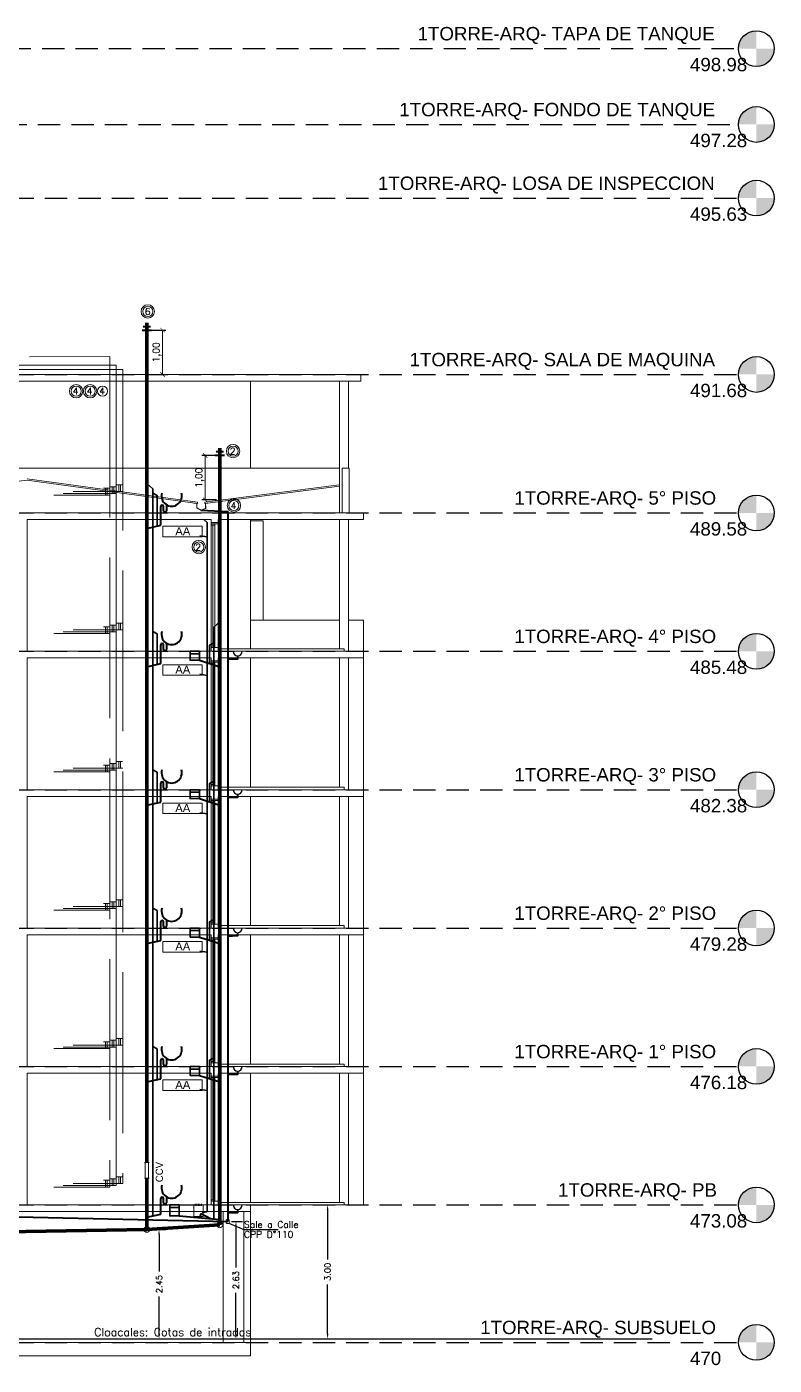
# Model space of a CAD drawing. Header units: millimetres. Extents: x 539 to 842, y -453 to -96.
# Drawn here: x 824.02 to 840.77, y -126.14 to -96.16 of the extents above; entities that cross this region are included whole.
import ezdxf

# ---------------------------------------------------------------- set-up
doc = ezdxf.new("R2010")
doc.units = ezdxf.units.MM
doc.header["$LTSCALE"] = 0.1
for name, pattern in [('ACAD_ISO02W100', [15, 12, -3]), ('CONTINUA', [0]), ('HIDDEN', [0.375, 0.25, -0.125])]:
    doc.linetypes.add(name, pattern=pattern)
doc.layers.get('0').update_dxf_attribs({"lineweight": 5})
doc.layers.get('Defpoints').update_dxf_attribs({"lineweight": 5})
for name, color, linetype, lineweight in [('00-Agua Caliente', 1, 'Continuous', 20), ('00-Agua Fria', 5, 'ACAD_ISO02W100', 20), ('00-Texto AC', 7, 'Continuous', 18), ('00-Texto AF', 7, 'Continuous', 18), ('A-Texto Cloaca', 7, 'Continuous', 20), ('COTA', 251, 'Continuous', 13), ('Cotas', 7, 'Continuous', 13), ('ROTULO', 5, 'Continuous', 40), ('TEXTO1', 254, 'Continuous', 13)]:
    doc.layers.add(name, color=color, linetype=linetype, lineweight=lineweight)
for name, color, linetype in [('00-Pluvial', 40, 'Continuous'), ('00-Secundario', 24, 'Continuous'), ('00-Ventilacion', 3, 'Continuous'), ('Secundario', 24, 'Continuous'), ('Texto', 7, 'Continuous'), ('Textos', 7, 'Continuous')]:
    doc.layers.add(name, color=color, linetype=linetype)
doc.layers.add('Primario', color=7, linetype='Continuous', true_color=0xff2400)
doc.styles.add('Arial', font='arial.ttf', dxfattribs={"height": 0.245883})
doc.styles.add('Cotas2', font='romans.shx')
doc.styles.add('Romans', font='romans.shx')
doc.styles.add('ROTULO1', font='GOTHIC.TTF', dxfattribs={"height": 0.2})
doc.styles.get("Standard").update_dxf_attribs({"font": 'arial.ttf'})
doc.dimstyles.new('1_200', dxfattribs={"dimtxt": 0.25, "dimasz": 0.2, "dimexe": 0.1, "dimexo": 0.1, "dimgap": 0.05, "dimtad": 1, "dimzin": 1, "dimtxsty": 'Standard', "dimblk": 'OPEN30', "dimcen": 0.1, "dimclre": 256, "dimclrt": 256, "dimadec": 0, "dimazin": 0, "dimtfac": 1, "dimtmove": 2, "dimatfit": 3, "dimldrblk": 'OPEN30', "dimfxl": 1, "dimlwd": -1, "dimarcsym": 0})
doc.dimstyles.new('Cotas--1-75', dxfattribs={"dimscale": 0.075, "dimtxt": 1.75, "dimasz": 1.5, "dimexe": 2, "dimexo": 5, "dimgap": 0.5, "dimtad": 0, "dimtih": 1, "dimtoh": 1, "dimzin": 0, "dimdsep": 46, "dimtxsty": 'Cotas2', "dimcen": 3, "dimdle": 2, "dimadec": 0, "dimazin": 0, "dimtfac": 1, "dimtofl": 0, "dimtmove": 2, "dimatfit": 3, "dimfxl": 2, "dimtolj": 1, "dimtzin": 0, "dimarcsym": 0})

# ---------------------------------------------------------------- blocks, each defined once
blk = doc.blocks.new('Corte')
h = blk.add_hatch(color=8)
edge = h.paths.add_edge_path(flags=0)
edge.add_line((840.366, -96.652), (839.966, -96.652))
edge.add_arc((840.366, -96.652), 0.4, 90, 180, ccw=False)
edge.add_line((840.366, -96.252), (840.366, -96.652))
h = blk.add_hatch(color=8)
edge = h.paths.add_edge_path(flags=0)
edge.add_line((840.366, -97.052), (840.366, -96.652))
edge.add_line((840.366, -96.652), (840.766, -96.652))
edge.add_arc((840.366, -96.652), 0.4, -90, 0, ccw=False)
h = blk.add_hatch(color=8)
edge = h.paths.add_edge_path(flags=0)
edge.add_line((840.366, -98.352), (839.966, -98.352))
edge.add_arc((840.366, -98.352), 0.4, 90, 180, ccw=False)
edge.add_line((840.366, -97.952), (840.366, -98.352))
h = blk.add_hatch(color=8)
edge = h.paths.add_edge_path(flags=0)
edge.add_line((840.366, -98.752), (840.366, -98.352))
edge.add_line((840.366, -98.352), (840.766, -98.352))
edge.add_arc((840.366, -98.352), 0.4, -90, 0, ccw=False)
h = blk.add_hatch(color=8)
edge = h.paths.add_edge_path(flags=0)
edge.add_line((840.366, -100.002), (839.966, -100.002))
edge.add_arc((840.366, -100.002), 0.4, 90, 180, ccw=False)
edge.add_line((840.366, -99.602), (840.366, -100.002))
h = blk.add_hatch(color=8)
edge = h.paths.add_edge_path(flags=0)
edge.add_line((840.366, -100.402), (840.366, -100.002))
edge.add_line((840.366, -100.002), (840.766, -100.002))
edge.add_arc((840.366, -100.002), 0.4, -90, 0, ccw=False)
h = blk.add_hatch(color=8)
edge = h.paths.add_edge_path(flags=0)
edge.add_line((840.366, -103.952), (839.966, -103.952))
edge.add_arc((840.366, -103.952), 0.4, 90, 180, ccw=False)
edge.add_line((840.366, -103.552), (840.366, -103.952))
h = blk.add_hatch(color=8)
edge = h.paths.add_edge_path(flags=0)
edge.add_line((840.366, -104.352), (840.366, -103.952))
edge.add_line((840.366, -103.952), (840.766, -103.952))
edge.add_arc((840.366, -103.952), 0.4, -90, 0, ccw=False)
h = blk.add_hatch(color=8)
edge = h.paths.add_edge_path(flags=0)
edge.add_line((840.366, -107.052), (839.966, -107.052))
edge.add_arc((840.366, -107.052), 0.4, 90, 180, ccw=False)
edge.add_line((840.366, -106.652), (840.366, -107.052))
h = blk.add_hatch(color=8)
edge = h.paths.add_edge_path(flags=0)
edge.add_line((840.366, -107.452), (840.366, -107.052))
edge.add_line((840.366, -107.052), (840.766, -107.052))
edge.add_arc((840.366, -107.052), 0.4, -90, 0, ccw=False)
h = blk.add_hatch(color=8)
edge = h.paths.add_edge_path(flags=0)
edge.add_line((840.366, -110.152), (839.966, -110.152))
edge.add_arc((840.366, -110.152), 0.4, 90, 180, ccw=False)
edge.add_line((840.366, -109.752), (840.366, -110.152))
h = blk.add_hatch(color=8)
edge = h.paths.add_edge_path(flags=0)
edge.add_line((840.366, -110.552), (840.366, -110.152))
edge.add_line((840.366, -110.152), (840.766, -110.152))
edge.add_arc((840.366, -110.152), 0.4, -90, 0, ccw=False)
h = blk.add_hatch(color=8)
edge = h.paths.add_edge_path(flags=0)
edge.add_line((840.366, -113.252), (839.966, -113.252))
edge.add_arc((840.366, -113.252), 0.4, 90, 180, ccw=False)
edge.add_line((840.366, -112.852), (840.366, -113.252))
h = blk.add_hatch(color=8)
edge = h.paths.add_edge_path(flags=0)
edge.add_line((840.366, -113.652), (840.366, -113.252))
edge.add_line((840.366, -113.252), (840.766, -113.252))
edge.add_arc((840.366, -113.252), 0.4, -90, 0, ccw=False)
h = blk.add_hatch(color=8)
edge = h.paths.add_edge_path(flags=0)
edge.add_line((840.366, -116.352), (839.966, -116.352))
edge.add_arc((840.366, -116.352), 0.4, 90, 180, ccw=False)
edge.add_line((840.366, -115.952), (840.366, -116.352))
h = blk.add_hatch(color=8)
edge = h.paths.add_edge_path(flags=0)
edge.add_line((840.366, -116.752), (840.366, -116.352))
edge.add_line((840.366, -116.352), (840.766, -116.352))
edge.add_arc((840.366, -116.352), 0.4, -90, 0, ccw=False)
h = blk.add_hatch(color=8)
edge = h.paths.add_edge_path(flags=0)
edge.add_line((840.366, -119.452), (839.966, -119.452))
edge.add_arc((840.366, -119.452), 0.4, 90, 180, ccw=False)
edge.add_line((840.366, -119.052), (840.366, -119.452))
h = blk.add_hatch(color=8)
edge = h.paths.add_edge_path(flags=0)
edge.add_line((840.366, -119.852), (840.366, -119.452))
edge.add_line((840.366, -119.452), (840.766, -119.452))
edge.add_arc((840.366, -119.452), 0.4, -90, 0, ccw=False)
h = blk.add_hatch(color=8)
edge = h.paths.add_edge_path(flags=0)
edge.add_line((840.366, -122.552), (839.966, -122.552))
edge.add_arc((840.366, -122.552), 0.4, 90, 180, ccw=False)
edge.add_line((840.366, -122.152), (840.366, -122.552))
h = blk.add_hatch(color=8)
edge = h.paths.add_edge_path(flags=0)
edge.add_line((840.366, -122.952), (840.366, -122.552))
edge.add_line((840.366, -122.552), (840.766, -122.552))
edge.add_arc((840.366, -122.552), 0.4, -90, 0, ccw=False)
h = blk.add_hatch(color=8)
edge = h.paths.add_edge_path(flags=0)
edge.add_line((840.366, -125.632), (839.966, -125.632))
edge.add_arc((840.366, -125.632), 0.4, 90, 180, ccw=False)
edge.add_line((840.366, -125.232), (840.366, -125.632))
h = blk.add_hatch(color=8)
edge = h.paths.add_edge_path(flags=0)
edge.add_line((840.366, -126.032), (840.366, -125.632))
edge.add_line((840.366, -125.632), (840.766, -125.632))
edge.add_arc((840.366, -125.632), 0.4, -90, 0, ccw=False)
at = {"color": 8, "linetype": 'HIDDEN', "ltscale": 20}
for p, q in [((791.358, -96.652), (839.966, -96.652)), ((821.267, -98.352), (839.966, -98.352)), ((791.423, -100.002), (839.966, -100.002)), ((791.423, -103.952), (839.966, -103.952)), ((791.423, -107.052), (839.966, -107.052)), ((791.423, -110.152), (839.966, -110.152)), ((791.423, -113.252), (839.966, -113.252)), ((791.423, -116.352), (839.966, -116.352)), ((791.423, -119.452), (839.966, -119.452)), ((791.423, -122.552), (839.966, -122.552)), ((791.423, -125.632), (839.966, -125.632))]:
    blk.add_line(p, q, dxfattribs=at)
at = {"color": 8, "lineweight": 18}
for p, q in [((828.97, -103.952), (820.071, -103.952)), ((829.03, -103.952), (820.131, -103.952)), ((828.97, -103.952), (831.502, -103.952)), ((829.03, -103.952), (829.315, -103.952)), ((830.965, -103.952), (831.165, -103.952)), ((831.025, -103.952), (831.225, -103.952)), ((831.502, -103.952), (831.502, -104.102)), ((831.502, -104.102), (820.071, -104.102)), ((829.03, -104.102), (829.03, -106.052)), ((829.315, -104.102), (829.03, -104.102)), ((831.025, -107.052), (831.025, -104.102)), ((831.225, -104.102), (831.225, -106.052)), ((831.025, -106.052), (820.071, -106.052)), ((831.025, -106.052), (828.15, -106.052)), ((831.085, -106.052), (831.085, -107.052)), ((831.24, -106.052), (831.085, -106.052)), ((831.24, -107.052), (831.24, -106.052)), ((824.017, -106.318), (820.257, -106.793)), ((824.017, -106.318), (827.841, -106.843)), ((824.021, -106.289), (827.845, -106.813)), ((831.019, -106.423), (828.005, -106.809)), ((831.024, -106.452), (828.009, -106.839)), ((827.845, -106.813), (827.841, -106.843)), ((828.005, -106.809), (828.009, -106.839)), ((831.562, -107.052), (820.131, -107.052)), ((824.025, -110.152), (824.025, -107.202)), ((824.025, -107.202), (828.149, -107.202)), ((828.149, -107.202), (828.149, -107.267)), ((828.149, -107.267), (828.305, -107.267)), ((828.305, -107.267), (828.149, -107.267)), ((828.149, -107.267), (828.149, -107.297)), ((828.227, -107.297), (828.149, -107.297)), ((828.149, -107.297), (828.149, -107.327)), ((828.149, -107.297), (828.305, -107.297)), ((828.149, -107.327), (828.227, -107.327)), ((828.149, -107.327), (828.149, -110.037)), ((828.207, -107.327), (828.187, -107.327)), ((828.187, -107.327), (828.187, -110.037)), ((828.227, -107.327), (828.227, -107.297)), ((828.227, -107.327), (828.227, -110.037)), ((828.227, -107.327), (828.227, -110.037)), ((828.305, -107.267), (828.305, -107.202)), ((828.305, -107.202), (831.562, -107.202)), ((828.305, -107.297), (828.305, -107.267)), ((828.305, -107.297), (828.305, -110.067)), ((829.03, -107.202), (829.03, -110.097)), ((829.315, -107.232), (829.03, -107.232)), ((829.315, -109.452), (829.315, -107.232)), ((831.025, -110.097), (831.025, -107.202)), ((831.225, -107.202), (831.225, -110.152)), ((831.562, -107.202), (831.562, -107.052)), ((831.025, -109.452), (829.03, -109.452)), ((831.562, -109.452), (831.225, -109.452)), ((831.562, -110.152), (831.562, -109.452)), ((831.562, -110.152), (820.132, -110.152)), ((824.025, -113.252), (824.025, -110.302)), ((824.025, -110.302), (828.149, -110.302)), ((828.227, -110.037), (828.149, -110.037)), ((828.149, -110.037), (828.149, -110.067)), ((828.305, -110.067), (828.149, -110.067)), ((828.149, -110.067), (828.149, -110.152)), ((828.149, -110.067), (828.227, -110.067)), ((828.149, -110.302), (828.149, -110.367)), ((828.187, -110.037), (828.207, -110.037)), ((828.227, -110.067), (828.227, -110.037)), ((828.305, -110.097), (828.305, -110.067)), ((831.125, -110.097), (828.305, -110.097)), ((828.305, -110.097), (828.305, -110.152)), ((828.305, -110.367), (828.305, -110.302)), ((828.305, -110.302), (831.562, -110.302)), ((829.03, -110.302), (829.03, -113.197)), ((831.025, -113.197), (831.025, -110.302)), ((831.125, -110.152), (831.125, -110.097)), ((831.225, -110.302), (831.225, -113.252)), ((831.562, -110.302), (831.562, -110.152)), ((831.562, -113.252), (831.562, -110.302)), ((828.149, -110.367), (828.305, -110.367)), ((828.305, -110.367), (828.149, -110.367)), ((828.149, -110.367), (828.149, -110.397)), ((828.227, -110.397), (828.149, -110.397)), ((828.149, -110.397), (828.149, -110.427)), ((828.149, -110.397), (828.305, -110.397)), ((828.149, -110.427), (828.227, -110.427)), ((828.149, -110.427), (828.149, -113.137)), ((828.207, -110.427), (828.187, -110.427)), ((828.187, -110.427), (828.187, -113.137)), ((828.227, -110.427), (828.227, -110.397)), ((828.227, -110.427), (828.227, -113.137)), ((828.227, -110.427), (828.227, -113.137)), ((828.305, -110.397), (828.305, -110.367)), ((828.305, -110.397), (828.305, -113.167)), ((831.562, -113.252), (820.132, -113.252)), ((828.227, -113.137), (828.149, -113.137)), ((828.149, -113.137), (828.149, -113.167)), ((828.305, -113.167), (828.149, -113.167)), ((828.149, -113.167), (828.149, -113.252)), ((828.149, -113.167), (828.227, -113.167)), ((828.187, -113.137), (828.207, -113.137)), ((828.227, -113.167), (828.227, -113.137)), ((828.305, -113.197), (828.305, -113.167)), ((831.125, -113.197), (828.305, -113.197)), ((828.305, -113.197), (828.305, -113.252)), ((831.125, -113.252), (831.125, -113.197)), ((831.562, -113.402), (831.562, -113.252)), ((824.025, -116.352), (824.025, -113.402)), ((824.025, -113.402), (828.149, -113.402)), ((828.149, -113.402), (828.149, -113.467)), ((828.149, -113.467), (828.305, -113.467)), ((828.305, -113.467), (828.149, -113.467)), ((828.149, -113.467), (828.149, -113.497)), ((828.227, -113.497), (828.149, -113.497)), ((828.149, -113.497), (828.149, -113.527)), ((828.149, -113.497), (828.305, -113.497)), ((828.149, -113.527), (828.227, -113.527)), ((828.149, -113.527), (828.149, -116.237)), ((828.207, -113.527), (828.187, -113.527)), ((828.187, -113.527), (828.187, -116.237)), ((828.227, -113.527), (828.227, -113.497)), ((828.227, -113.527), (828.227, -116.237)), ((828.227, -113.527), (828.227, -116.237)), ((828.305, -113.467), (828.305, -113.402)), ((828.305, -113.402), (831.562, -113.402)), ((828.305, -113.497), (828.305, -113.467)), ((828.305, -113.497), (828.305, -116.267)), ((829.03, -113.402), (829.03, -116.297)), ((831.025, -116.297), (831.025, -113.402)), ((831.225, -113.402), (831.225, -116.352)), ((831.562, -116.352), (831.562, -113.402)), ((828.227, -116.237), (828.149, -116.237)), ((828.149, -116.237), (828.149, -116.267)), ((828.305, -116.267), (828.149, -116.267)), ((828.149, -116.267), (828.149, -116.352)), ((828.149, -116.267), (828.227, -116.267)), ((828.187, -116.237), (828.207, -116.237)), ((828.227, -116.267), (828.227, -116.237)), ((828.305, -116.297), (828.305, -116.267)), ((831.125, -116.297), (828.305, -116.297)), ((828.305, -116.297), (828.305, -116.352)), ((831.125, -116.352), (831.125, -116.297)), ((831.562, -116.352), (820.132, -116.352)), ((824.025, -119.452), (824.025, -116.502)), ((824.025, -116.502), (828.149, -116.502)), ((828.149, -116.502), (828.149, -116.567)), ((828.149, -116.567), (828.305, -116.567)), ((828.305, -116.567), (828.149, -116.567)), ((828.149, -116.567), (828.149, -116.597)), ((828.227, -116.597), (828.149, -116.597)), ((828.149, -116.597), (828.149, -116.627)), ((828.149, -116.597), (828.305, -116.597)), ((828.227, -116.627), (828.227, -116.597)), ((828.305, -116.567), (828.305, -116.502)), ((828.305, -116.502), (831.562, -116.502)), ((828.305, -116.597), (828.305, -116.567)), ((828.305, -116.597), (828.305, -119.367)), ((829.03, -116.502), (829.03, -119.397)), ((831.025, -119.397), (831.025, -116.502)), ((831.225, -116.502), (831.225, -119.452)), ((831.562, -116.502), (831.562, -116.352)), ((831.562, -119.452), (831.562, -116.502)), ((828.149, -116.627), (828.227, -116.627)), ((828.149, -116.627), (828.149, -119.337)), ((828.207, -116.627), (828.187, -116.627)), ((828.187, -116.627), (828.187, -119.337)), ((828.227, -116.627), (828.227, -119.337)), ((828.227, -116.627), (828.227, -119.337)), ((831.562, -119.452), (820.116, -119.452)), ((824.025, -122.552), (824.025, -119.602)), ((824.025, -119.602), (828.149, -119.602)), ((828.227, -119.337), (828.149, -119.337)), ((828.149, -119.337), (828.149, -119.367)), ((828.305, -119.367), (828.149, -119.367)), ((828.149, -119.367), (828.149, -119.452)), ((828.149, -119.367), (828.227, -119.367)), ((828.149, -119.602), (828.149, -119.667)), ((828.187, -119.337), (828.207, -119.337)), ((828.227, -119.367), (828.227, -119.337)), ((828.305, -119.397), (828.305, -119.367)), ((831.125, -119.397), (828.305, -119.397)), ((828.305, -119.397), (828.305, -119.452)), ((828.305, -119.667), (828.305, -119.602)), ((828.305, -119.602), (831.562, -119.602)), ((829.03, -119.602), (829.03, -122.497)), ((831.025, -122.497), (831.025, -119.602)), ((831.125, -119.452), (831.125, -119.397)), ((831.225, -119.602), (831.225, -122.552)), ((831.562, -119.602), (831.562, -119.452)), ((831.562, -122.552), (831.562, -119.602)), ((828.149, -119.667), (828.305, -119.667)), ((828.305, -119.667), (828.149, -119.667)), ((828.149, -119.667), (828.149, -119.697)), ((828.227, -119.697), (828.149, -119.697)), ((828.149, -119.697), (828.149, -119.727)), ((828.149, -119.697), (828.305, -119.697)), ((828.149, -119.727), (828.227, -119.727)), ((828.149, -119.727), (828.149, -122.437)), ((828.207, -119.727), (828.187, -119.727)), ((828.187, -119.727), (828.187, -122.437)), ((828.227, -119.727), (828.227, -119.697)), ((828.227, -119.727), (828.227, -122.437)), ((828.227, -119.727), (828.227, -122.437)), ((828.305, -119.697), (828.305, -119.667)), ((828.305, -119.697), (828.305, -122.467)), ((829.03, -122.552), (792.869, -122.552)), ((823.925, -122.552), (824.025, -122.552)), ((828.227, -122.437), (828.149, -122.437)), ((828.149, -122.437), (828.149, -122.467)), ((828.305, -122.467), (828.149, -122.467)), ((828.149, -122.467), (828.149, -122.552)), ((828.149, -122.467), (828.227, -122.467)), ((828.149, -122.552), (828.305, -122.552)), ((828.187, -122.437), (828.207, -122.437)), ((828.227, -122.467), (828.227, -122.437)), ((828.305, -122.497), (828.305, -122.467)), ((831.125, -122.497), (828.305, -122.497)), ((828.305, -122.497), (828.305, -122.552)), ((828.305, -122.552), (831.125, -122.552)), ((829.03, -122.497), (829.03, -122.483)), ((829.03, -122.702), (829.03, -122.552)), ((831.125, -122.552), (831.125, -122.497)), ((831.225, -122.552), (831.125, -122.552)), ((831.225, -122.552), (831.562, -122.552)), ((793.069, -122.702), (828.88, -122.702)), ((828.415, -125.632), (828.415, -122.702)), ((828.88, -122.702), (828.88, -125.632)), ((828.88, -122.702), (829.03, -122.702)), ((829.03, -125.632), (829.03, -122.702)), ((828.88, -125.632), (721.766, -125.632)), ((828.88, -125.632), (828.415, -125.632)), ((828.88, -125.632), (829.03, -125.632)), ((829.03, -125.632), (829.03, -125.932)), ((829.03, -125.932), (721.616, -125.932))]:
    blk.add_line(p, q, dxfattribs=at)
blk.add_lwpolyline([(828.073, -106.833), (828.023, -106.841), (828.024, -106.951), (827.917, -106.99), (827.824, -106.937), (827.824, -106.844), (827.761, -106.837)], dxfattribs=at)
at = {"color": 8}
for centre in [(840.366, -96.652), (840.366, -98.352), (840.366, -100.002), (840.366, -103.952), (840.366, -107.052), (840.366, -110.152), (840.366, -113.252), (840.366, -116.352), (840.366, -119.452), (840.366, -122.552), (840.366, -125.632)]:
    blk.add_circle(centre, 0.4, dxfattribs=at)
at = {"color": 8, "style": 'Arial'}
for s, p in [('1TORRE-ARQ- TAPA DE TANQUE', (832.773, -96.468)), ('498.98', (838.878, -97.16)), ('1TORRE-ARQ- FONDO DE TANQUE', (832.363, -98.168)), ('497.28', (838.878, -98.86)), ('1TORRE-ARQ- LOSA DE INSPECCION', (831.886, -99.818)), ('495.63', (838.878, -100.51)), ('1TORRE-ARQ- SALA DE MAQUINA', (832.594, -103.768)), ('491.68', (838.878, -104.46)), ('1TORRE-ARQ- 5° PISO', (834.942, -106.868)), ('489.58', (838.878, -107.56)), ('1TORRE-ARQ- 4° PISO', (834.942, -109.968)), ('485.48', (838.878, -110.66)), ('1TORRE-ARQ- 3° PISO', (834.942, -113.068)), ('482.38', (838.878, -113.76)), ('1TORRE-ARQ- 2° PISO', (834.942, -116.168)), ('479.28', (838.878, -116.86)), ('1TORRE-ARQ- 1° PISO', (834.942, -119.268)), ('476.18', (838.878, -119.96)), ('1TORRE-ARQ- PB', (835.921, -122.368)), ('473.08', (838.878, -123.06)), ('1TORRE-ARQ- SUBSUELO', (834.175, -125.448)), ('470', (838.878, -126.14))]:
    blk.add_text(s, height=0.3, dxfattribs=at).set_placement(p)
blk = doc.blocks.new('LLP')
at = {"layer": '00-Agua Fria', "color": 0, "linetype": 'Continuous', "lineweight": 20}
for p, q in [((-1, 2.4), (1, 2.4)), ((-0.3, 2.4), (-0.3, 0)), ((0.3, 2.4), (0.3, 0))]:
    blk.add_line(p, q, dxfattribs=at)
blk = doc.blocks.new('_ArchTick')
at = {"color": 0, "linetype": 'ByBlock', "const_width": 0.15}
blk.add_lwpolyline([(-0.5, -0.5), (0.5, 0.5)], dxfattribs=at)
blk = doc.blocks.new('*D120')
at = {"layer": 'Defpoints', "color": 0, "lineweight": 20, "transparency": 16777216}
for p in [(828.342, -105.766), (828.015, -106.761), (828.342, -106.761)]:
    blk.add_point(p, dxfattribs=at)
at = {"layer": 'TEXTO1', "lineweight": -2, "transparency": 16777216}
for p, q in [((828.267, -105.766), (827.94, -105.766)), ((828.267, -106.761), (827.94, -106.761))]:
    blk.add_line(p, q, dxfattribs=at)
at = {"layer": 'TEXTO1', "color": 0, "transparency": 16777216}
blk.add_line((828.015, -105.766), (828.015, -106.761), dxfattribs=at)
at = {"layer": 'TEXTO1', "color": 0, "transparency": 16777216, "xscale": 0.1, "yscale": 0.1, "zscale": 0.1}
for p, rotation in [((828.015, -105.766), 90), ((828.015, -106.761), 270)]:
    blk.add_blockref('_ArchTick', p, dxfattribs=dict(at, rotation=rotation))
at = {"layer": 'TEXTO1', "transparency": 16777216, "insert": (827.891, -106.264), "char_height": 0.15, "attachment_point": 5, "rotation": 90, "style": 'Romans'}
blk.add_mtext('1,00', dxfattribs=at)
blk = doc.blocks.new('_Open30')
at = {"color": 0, "linetype": 'ByBlock', "lineweight": -2}
for p, q in [((-1, 0.27), (0, 0)), ((0, 0), (-1, -0.27)), ((0, 0), (-1, 0))]:
    blk.add_line(p, q, dxfattribs=at)
blk = doc.blocks.new('*D124')
at = {"layer": 'Defpoints', "color": 0, "lineweight": 20, "transparency": 16777216}
for p in [(826.706, -102.957), (826.706, -103.952), (827.059, -103.952)]:
    blk.add_point(p, dxfattribs=at)
at = {"layer": 'TEXTO1', "lineweight": -2, "transparency": 16777216}
for p, q in [((826.781, -102.957), (827.134, -102.957)), ((826.781, -103.952), (827.134, -103.952))]:
    blk.add_line(p, q, dxfattribs=at)
at = {"layer": 'TEXTO1', "color": 0, "transparency": 16777216}
blk.add_line((827.059, -102.957), (827.059, -103.952), dxfattribs=at)
at = {"layer": 'TEXTO1', "color": 0, "transparency": 16777216, "xscale": 0.1, "yscale": 0.1, "zscale": 0.1}
for p, rotation in [((827.059, -102.957), 90), ((827.059, -103.952), 270)]:
    blk.add_blockref('_ArchTick', p, dxfattribs=dict(at, rotation=rotation))
at = {"layer": 'TEXTO1', "transparency": 16777216, "insert": (826.935, -103.455), "char_height": 0.15, "attachment_point": 5, "rotation": 90, "style": 'Romans'}
blk.add_mtext('1,00', dxfattribs=at)
blk = doc.blocks.new('*D125')
at = {"layer": 'Cotas', "color": 0, "lineweight": -2, "transparency": 16777216}
for p, q in [((830.607, -122.552), (830.907, -122.552)), ((830.757, -122.665), (830.757, -123.772)), ((830.757, -125.44), (830.757, -124.333)), ((830.607, -125.552), (830.907, -125.552))]:
    blk.add_line(p, q, dxfattribs=at)
at = {"layer": 'Cotas', "color": 0, "lineweight": 20, "transparency": 16777216}
for points in [[(830.738, -122.665), (830.775, -122.665), (830.757, -122.552)], [(830.738, -125.44), (830.775, -125.44), (830.757, -125.552)]]:
    blk.add_solid(points, dxfattribs=at)
at = {"layer": 'Defpoints', "color": 0, "lineweight": 20, "transparency": 16777216}
for p in [(830.414, -122.552), (830.414, -125.552), (830.757, -125.552)]:
    blk.add_point(p, dxfattribs=at)
at = {"layer": 'Cotas', "color": 0, "transparency": 16777216, "insert": (830.757, -124.052), "char_height": 0.135, "attachment_point": 5, "rotation": 90, "style": 'Cotas2'}
blk.add_mtext('\\A1;3.00', dxfattribs=at)
blk = doc.blocks.new('*D130')
at = {"layer": 'Cotas', "color": 0, "lineweight": -2, "transparency": 16777216}
for p, q in [((826.83, -123.102), (827.13, -123.102)), ((826.98, -123.215), (826.98, -124.046)), ((826.98, -125.439), (826.98, -124.608)), ((826.83, -125.552), (827.13, -125.552))]:
    blk.add_line(p, q, dxfattribs=at)
at = {"layer": 'Cotas', "color": 0, "lineweight": 20, "transparency": 16777216}
for points in [[(826.961, -123.215), (826.998, -123.215), (826.98, -123.102)], [(826.961, -125.439), (826.998, -125.439), (826.98, -125.552)]]:
    blk.add_solid(points, dxfattribs=at)
at = {"layer": 'Defpoints', "color": 0, "lineweight": 20, "transparency": 16777216}
for p in [(826.706, -123.102), (826.705, -125.552), (826.98, -125.552)]:
    blk.add_point(p, dxfattribs=at)
at = {"layer": 'Cotas', "color": 0, "transparency": 16777216, "insert": (826.98, -124.327), "char_height": 0.135, "attachment_point": 5, "rotation": 90, "style": 'Cotas2'}
blk.add_mtext('\\A1;2.45', dxfattribs=at)
blk = doc.blocks.new('*D131')
at = {"layer": 'Cotas', "color": 0, "lineweight": -2, "transparency": 16777216}
for p, q in [((828.602, -122.924), (828.853, -122.924)), ((828.703, -123.036), (828.703, -123.957)), ((828.703, -125.44), (828.703, -124.519)), ((828.601, -125.553), (828.853, -125.553))]:
    blk.add_line(p, q, dxfattribs=at)
at = {"layer": 'Cotas', "color": 0, "lineweight": 20, "transparency": 16777216}
for points in [[(828.684, -123.036), (828.722, -123.036), (828.703, -122.924)], [(828.684, -125.44), (828.722, -125.44), (828.703, -125.553)]]:
    blk.add_solid(points, dxfattribs=at)
at = {"layer": 'Defpoints', "color": 0, "lineweight": 20, "transparency": 16777216}
for p in [(828.564, -122.924), (828.563, -125.553), (828.703, -125.553)]:
    blk.add_point(p, dxfattribs=at)
at = {"layer": 'Cotas', "color": 0, "transparency": 16777216, "insert": (828.703, -124.238), "char_height": 0.135, "attachment_point": 5, "rotation": 90, "style": 'Cotas2'}
blk.add_mtext('\\A1;2.63', dxfattribs=at)

msp = doc.modelspace()

# ---------------------------------------------------------------- linework, layer by layer
at = {"color": 8, "linetype": 'CONTINUA', "lineweight": 20}
for points in [[(827.949, -107.352), (827.064, -107.352), (827.064, -107.588), (827.949, -107.588)], [(827.949, -110.452), (827.064, -110.452), (827.064, -110.688), (827.949, -110.688)], [(827.949, -113.552), (827.064, -113.552), (827.064, -113.788), (827.949, -113.788)], [(827.949, -116.652), (827.064, -116.652), (827.064, -116.888), (827.949, -116.888)], [(827.949, -119.752), (827.064, -119.752), (827.064, -119.988), (827.949, -119.988)]]:
    msp.add_lwpolyline(points, close=True, dxfattribs=at)
at = {"layer": '00-Agua Caliente', "linetype": 'ACAD_ISO02W100', "ltscale": 3}
for points in [[(826.168, -103.843), (819.287, -103.843)], [(826.168, -103.843), (826.168, -122.072)], [(826.168, -106.572), (825.058, -106.572)], [(826.168, -109.672), (825.058, -109.672)], [(826.168, -112.772), (825.058, -112.772)], [(826.168, -115.872), (825.058, -115.872)], [(826.168, -118.972), (825.058, -118.972)], [(826.168, -122.072), (825.058, -122.072)]]:
    msp.add_lwpolyline(points, dxfattribs=at)
at = {"layer": '00-Agua Caliente', "linetype": 'CONTINUA'}
for points in [[(826.022, -103.746), (819.433, -103.746)], [(826.022, -103.746), (826.022, -122.116)], [(826.022, -106.616), (824.829, -106.616)], [(826.022, -109.716), (824.829, -109.716)], [(826.022, -112.816), (824.829, -112.816)], [(826.022, -115.916), (824.829, -115.916)], [(826.022, -119.016), (824.829, -119.016)], [(826.022, -122.116), (824.829, -122.116)]]:
    msp.add_lwpolyline(points, dxfattribs=at)
at = {"layer": '00-Agua Caliente', "color": 1}
for centre, radius in [((825.436, -104.327), 0.15), ((825.436, -104.327), 0.113), ((825.714, -104.327), 0.113)]:
    msp.add_circle(centre, radius, dxfattribs=at)
at = {"layer": '00-Agua Fria', "ltscale": 3}
for points in [[(811.655, -97.942), (811.655, -99.236), (819.579, -99.236), (819.579, -103.558), (825.875, -103.552), (825.875, -122.152)], [(824.621, -106.652), (825.875, -106.652)], [(824.621, -109.752), (825.875, -109.752)], [(824.621, -112.852), (825.875, -112.852)], [(824.621, -115.952), (825.875, -115.952)], [(824.621, -119.052), (825.875, -119.052)], [(824.621, -122.152), (825.875, -122.152)]]:
    msp.add_lwpolyline(points, dxfattribs=at)
at = {"layer": '00-Agua Fria', "linetype": 'CONTINUA', "lineweight": 20}
for radius in [0.15, 0.113]:
    msp.add_circle((825.121, -104.327), radius, dxfattribs=at)
at = {"layer": '00-Pluvial', "linetype": 'CONTINUA', "lineweight": 20}
for points in [[(827.824, -106.844), (827.824, -106.937), (827.917, -106.99), (828.024, -106.951), (828.023, -106.841)], [(828.024, -106.841), (828.025, -106.951), (827.917, -106.99), (827.825, -106.937), (827.825, -106.844)]]:
    msp.add_lwpolyline(points, dxfattribs=at)
at = {"layer": '00-Pluvial', "lineweight": 40}
for points in [[(827.917, -106.99), (828.519, -107.02)], [(828.519, -107.02), (828.519, -122.924)], [(828.741, -110.255), (828.741, -110.329), (828.519, -110.337)], [(828.741, -113.355), (828.741, -113.429), (828.519, -113.437)], [(828.741, -116.455), (828.741, -116.529), (828.519, -116.537)], [(828.741, -119.555), (828.741, -119.629), (828.519, -119.637)], [(819.113, -122.715), (828.519, -122.924)], [(828.741, -122.655), (828.741, -122.729), (828.519, -122.737)]]:
    msp.add_lwpolyline(points, dxfattribs=at)
at = {"layer": '00-Pluvial', "lineweight": 20}
for centre, radius in [((828.658, -106.886), 0.15), ((828.658, -106.886), 0.113), ((828.519, -122.924), 0.0454)]:
    msp.add_circle(centre, radius, dxfattribs=at)
at = {"layer": '00-Pluvial'}
for centre in [(828.741, -110.152), (828.741, -113.252), (828.741, -116.352), (828.741, -119.452), (828.741, -122.552)]:
    msp.add_arc(centre, 0.103, 180, 0, dxfattribs=at)
at = {"layer": '00-Secundario', "color": 3, "linetype": 'Continuous', "lineweight": 30}
for points in [[(828.056, -107.268), (827.986, -107.197)], [(828.056, -107.268), (828.056, -107.465)]]:
    msp.add_lwpolyline(points, dxfattribs=at)
at = {"layer": '00-Secundario', "lineweight": 30}
for points in [[(827.897, -107.568), (828.056, -107.592)], [(828.056, -107.465), (828.056, -122.709)], [(827.897, -110.668), (828.056, -110.692)], [(827.897, -113.768), (828.056, -113.792)], [(827.897, -116.868), (828.056, -116.892)], [(827.897, -119.968), (828.056, -119.992)], [(827.943, -122.725), (828.056, -122.709)]]:
    msp.add_lwpolyline(points, dxfattribs=at)
at = {"layer": '00-Ventilacion', "color": 3, "lineweight": 40}
for p, q in [((826.604, -102.957), (826.808, -102.957)), ((826.623, -102.876), (826.789, -102.876)), ((828.444, -105.766), (828.24, -105.766)), ((828.425, -105.685), (828.259, -105.685))]:
    msp.add_line(p, q, dxfattribs=at)
at = {"layer": '00-Ventilacion', "color": 3, "lineweight": 70}
for points in [[(826.706, -102.792), (826.706, -106.529)], [(828.342, -105.602), (828.342, -109.491)]]:
    msp.add_lwpolyline(points, dxfattribs=at)
at = {"layer": '00-Ventilacion', "color": 3, "lineweight": 30}
for points in [[(826.844, -106.514), (826.706, -106.391)], [(826.844, -106.514), (826.844, -122.797)], [(826.935, -107.347), (826.935, -106.66), (826.844, -106.608)], [(826.935, -110.447), (826.935, -109.76), (826.844, -109.708)], [(828.204, -109.614), (828.342, -109.491)], [(828.204, -109.614), (828.204, -122.868)], [(828.113, -110.426), (828.113, -110.012), (828.204, -109.96)], [(826.935, -113.547), (826.935, -112.86), (826.844, -112.808)], [(828.113, -113.526), (828.113, -113.112), (828.204, -113.06)], [(826.935, -116.647), (826.935, -115.96), (826.844, -115.908)], [(828.113, -116.626), (828.113, -116.212), (828.204, -116.16)], [(826.935, -119.747), (826.935, -119.06), (826.844, -119.008)], [(828.113, -119.726), (828.113, -119.312), (828.204, -119.26)]]:
    msp.add_lwpolyline(points, dxfattribs=at)
at = {"layer": '00-Ventilacion', "color": 3, "lineweight": 20}
for centre in [(826.727, -102.54), (828.638, -105.669)]:
    msp.add_circle(centre, 0.15, dxfattribs=at)
at = {"layer": 'Primario', "color": 1, "lineweight": 40}
for p, q in [((827.016, -107.329), (827.016, -106.908)), ((827.078, -107.009), (827.078, -106.908)), ((827.143, -106.869), (827.143, -107.009)), ((826.706, -107.399), (827.016, -107.329)), ((827.016, -110.429), (827.016, -110.008)), ((827.078, -110.109), (827.078, -110.008)), ((827.143, -109.969), (827.143, -110.109)), ((826.706, -110.499), (827.016, -110.429)), ((827.016, -113.529), (827.016, -113.108)), ((827.078, -113.209), (827.078, -113.108)), ((827.143, -113.069), (827.143, -113.209)), ((826.706, -113.599), (827.016, -113.529)), ((827.016, -116.629), (827.016, -116.208)), ((827.078, -116.309), (827.078, -116.208)), ((827.143, -116.169), (827.143, -116.309)), ((826.706, -116.699), (827.016, -116.629)), ((827.016, -119.729), (827.016, -119.308)), ((827.078, -119.409), (827.078, -119.308)), ((827.143, -119.269), (827.143, -119.409)), ((826.706, -119.799), (827.016, -119.729)), ((827.016, -122.758), (827.016, -122.408)), ((827.078, -122.509), (827.078, -122.408)), ((827.143, -122.369), (827.143, -122.509)), ((826.706, -122.828), (827.016, -122.758))]:
    msp.add_line(p, q, dxfattribs=at)
at = {"layer": 'Primario', "lineweight": 20}
for p, q in [((826.651, -121.602), (826.761, -121.602)), ((826.671, -121.952), (826.671, -121.602)), ((826.741, -121.952), (826.741, -121.602)), ((826.651, -121.952), (826.761, -121.952))]:
    msp.add_line(p, q, dxfattribs=at)
at = {"layer": 'Primario', "lineweight": 70}
for points in [[(826.706, -106.529), (826.706, -121.602)], [(828.342, -109.491), (828.342, -123)], [(826.706, -121.952), (826.709, -123.102)], [(826.706, -123.102), (795.078, -123.629)], [(826.709, -123.102), (828.342, -123)]]:
    msp.add_lwpolyline(points, dxfattribs=at)
at = {"layer": 'Primario', "color": 1, "lineweight": 30}
for points in [[(827.677, -110.152), (827.677, -110.352), (827.885, -110.352), (827.885, -110.152)], [(827.677, -110.152), (827.885, -110.152)], [(827.677, -110.209), (827.885, -110.209)], [(827.677, -113.252), (827.677, -113.452), (827.885, -113.452), (827.885, -113.252)], [(827.677, -113.252), (827.885, -113.252)], [(827.677, -113.309), (827.885, -113.309)], [(827.677, -116.352), (827.677, -116.552), (827.885, -116.552), (827.885, -116.352)], [(827.677, -116.352), (827.885, -116.352)], [(827.677, -116.409), (827.885, -116.409)], [(827.677, -119.452), (827.677, -119.652), (827.885, -119.652), (827.885, -119.452)], [(827.677, -119.452), (827.885, -119.452)], [(827.677, -119.509), (827.885, -119.509)], [(827.221, -122.552), (827.221, -122.799), (827.429, -122.799), (827.429, -122.552)], [(827.221, -122.552), (827.429, -122.552)], [(827.221, -122.609), (827.429, -122.609)]]:
    msp.add_lwpolyline(points, dxfattribs=at)
at = {"layer": 'Primario', "color": 1, "lineweight": 40}
for points in [[(827.885, -110.352), (828.342, -110.499)], [(827.885, -113.452), (828.342, -113.599)], [(827.885, -116.552), (828.342, -116.699)], [(827.885, -119.652), (828.342, -119.799)], [(827.429, -122.799), (828.342, -122.88)], [(827.921, -122.745), (827.892, -122.796)], [(827.921, -122.745), (828.131, -122.861)]]:
    msp.add_lwpolyline(points, dxfattribs=at)
at = {"layer": 'Primario', "lineweight": 20}
for centre, radius in [((826.727, -102.54), 0.113), ((828.638, -105.669), 0.113), ((826.706, -123.102), 0.0649), ((828.342, -123), 0.0649)]:
    msp.add_circle(centre, radius, dxfattribs=at)
at = {"layer": 'Primario', "color": 1, "lineweight": 40}
for centre, radius, start, end in [((827.263, -106.675), 0.228, 162.9972, 17.0028), ((827.047, -106.908), 0.031, 0, 180), ((827.111, -107.009), 0.0327, 180, 0), ((827.263, -109.775), 0.228, 162.9972, 17.0028), ((827.047, -110.008), 0.031, 0, 180), ((827.111, -110.109), 0.0327, 180, 0), ((827.263, -112.875), 0.228, 162.9972, 17.0028), ((827.047, -113.108), 0.031, 0, 180), ((827.111, -113.209), 0.0327, 180, 0), ((827.263, -115.975), 0.228, 162.9972, 17.0028), ((827.047, -116.208), 0.031, 0, 180), ((827.111, -116.309), 0.0327, 180, 0), ((827.263, -119.075), 0.228, 162.9972, 17.0028), ((827.047, -119.308), 0.031, 0, 180), ((827.111, -119.409), 0.0327, 180, 0), ((827.263, -122.175), 0.228, 162.9972, 17.0028), ((827.047, -122.408), 0.031, 0, 180), ((827.111, -122.509), 0.0327, 180, 0)]:
    msp.add_arc(centre, radius, start, end, dxfattribs=at)
at = {"layer": 'ROTULO', "color": 3, "lineweight": 40}
for p, q in [((826.604, -102.957), (826.808, -102.957)), ((826.623, -102.876), (826.789, -102.876)), ((828.444, -105.766), (828.24, -105.766)), ((828.425, -105.685), (828.259, -105.685))]:
    msp.add_line(p, q, dxfattribs=at)
at = {"layer": 'Secundario', "lineweight": 20}
for p, q in [((827.791, -122.577), (827.791, -122.527)), ((827.826, -122.577), (827.826, -122.527)), ((827.862, -122.577), (827.862, -122.527)), ((827.897, -122.577), (827.897, -122.527)), ((827.932, -122.577), (827.932, -122.527))]:
    msp.add_line(p, q, dxfattribs=at)
for points in [[(827.758, -122.552), (827.758, -122.815), (827.966, -122.815), (827.966, -122.552)], [(827.758, -122.552), (827.966, -122.552)]]:
    msp.add_lwpolyline(points, dxfattribs=at)
for radius in [0.15, 0.113]:
    msp.add_circle((827.871, -107.817), radius, dxfattribs=at)
at = {"layer": 'Texto'}
msp.add_line((792.054, -125.539), (838.031, -125.556), dxfattribs=at)
at = {"layer": 'Textos', "color": 8}
for p in [(828.541, -122.963), (829.647, -123.11)]:
    msp.add_line(p, (828.893, -123.11), dxfattribs=at)

# ---------------------------------------------------------------- block references
at = {"layer": '00-Agua Caliente', "xscale": -0.0625, "yscale": 0.0625, "zscale": 0.0625}
for p in [(826.095, -106.572), (825.949, -106.616), (825.949, -109.716), (826.095, -109.672), (825.949, -112.816), (826.095, -112.772), (826.095, -115.872), (825.949, -115.916), (825.949, -119.016), (826.095, -118.972), (825.949, -122.116), (826.095, -122.072)]:
    msp.add_blockref('LLP', p, dxfattribs=at)
at = {"layer": '00-Agua Fria', "xscale": 0.0625, "yscale": 0.0625, "zscale": 0.0625}
for p in [(825.8, -106.652), (825.8, -109.752), (825.8, -112.852), (825.8, -115.952), (825.8, -119.052), (825.8, -122.152)]:
    msp.add_blockref('LLP', p, dxfattribs=at)
at = {"layer": '00-Pluvial', "linetype": 'CONTINUA', "lineweight": 13}
msp.add_blockref('Corte', (0, 0), dxfattribs=at)

# ---------------------------------------------------------------- texts
at = {"color": 8, "style": 'Arial'}
for p in [(827.344, -107.554), (827.344, -110.654), (827.344, -113.754), (827.344, -116.854), (827.344, -119.954)]:
    msp.add_text('AA', height=0.18, rotation=359.9999, dxfattribs=at).set_placement(p)
at = {"layer": '00-Texto AC', "style": 'Romans'}
for p in [(825.36, -104.4), (825.638, -104.4)]:
    msp.add_text('4', height=0.15, rotation=360, dxfattribs=at).set_placement(p)
at = {"layer": '00-Texto AF', "style": 'Romans'}
msp.add_text('4', height=0.15, rotation=360, dxfattribs=at).set_placement((825.047, -104.398))
at = {"layer": 'A-Texto Cloaca', "style": 'ROTULO1'}
msp.add_text('CCV', height=0.16, rotation=90, dxfattribs=at).set_placement((827.065, -122.043))
at = {"layer": 'COTA', "color": 7, "linetype": 'Continuous', "style": 'Romans'}
msp.add_text('Cloacales: Cotas de intrados', height=0.18, dxfattribs=at).set_placement((825.527, -125.492))
at = {"layer": 'Textos', "style": 'Romans'}
for s, rotation, p in [('6', 0, (826.661, -102.618)), ('2', 360, (828.564, -105.747)), ('4', 360, (828.582, -106.964)), ('2', 360, (827.794, -107.895))]:
    msp.add_text(s, height=0.15, rotation=rotation, dxfattribs=at).set_placement(p)
at = {"layer": 'Textos', "color": 7, "style": 'Romans'}
for s, p in [('Sale a Calle', (828.884, -123.067)), ('CPP D°110', (828.886, -123.288))]:
    msp.add_text(s, height=0.15, rotation=360, dxfattribs=at).set_placement(p)

# ---------------------------------------------------------------- dimensions: what is measured, and where the dimension line sits
at = {"layer": 'Cotas'}
for base, p1, p2, picture, middle in [((830.757, -125.552), (830.414, -122.552), (830.414, -125.552), '*D125', (830.757, -124.052)), ((826.98, -125.552), (826.706, -123.102), (826.705, -125.552), '*D130', (826.98, -124.327)), ((828.703, -125.553), (828.564, -122.924), (828.563, -125.553), '*D131', (828.703, -124.238))]:
    dim = msp.add_linear_dim(base=base, p1=p1, p2=p2, angle=90, dimstyle='Cotas--1-75', override={"dimtxt": 1.8, "dimexo": 0.5, "dimgap": 1, "dimdle": 0.15, "dimfxlon": 1}, dxfattribs=at)
    dim.commit()
    dim.dimension.update_dxf_attribs({"geometry": picture, "text_midpoint": middle, "text_rotation": 90})
at = {"layer": 'TEXTO1', "color": 7}
for base, p1, p2, picture, middle in [((827.059174288, -103.952238097), (826.706040015, -102.957238097), (826.706040015, -103.952238097), '*D124', (826.934888574, -103.454738097)), ((828.015058387, -106.761269924), (828.341981076, -105.766269924), (828.341981076, -106.761269924), '*D120', (827.890772673, -106.263769924))]:
    dim = msp.add_linear_dim(base=base, p1=p1, p2=p2, angle=90, dimstyle='1_200', override={"dimtxt": 0.15, "dimasz": 0.1, "dimexe": 0.075, "dimexo": 0.075, "dimgap": 0.035, "dimtxsty": 'Romans', "dimblk1": 'ArchTick', "dimblk2": 'ArchTick', "dimsah": 1}, dxfattribs=at)
    dim.commit()
    dim.dimension.update_dxf_attribs({"geometry": picture, "text_midpoint": middle})

doc.saveas('drawing.dxf')
